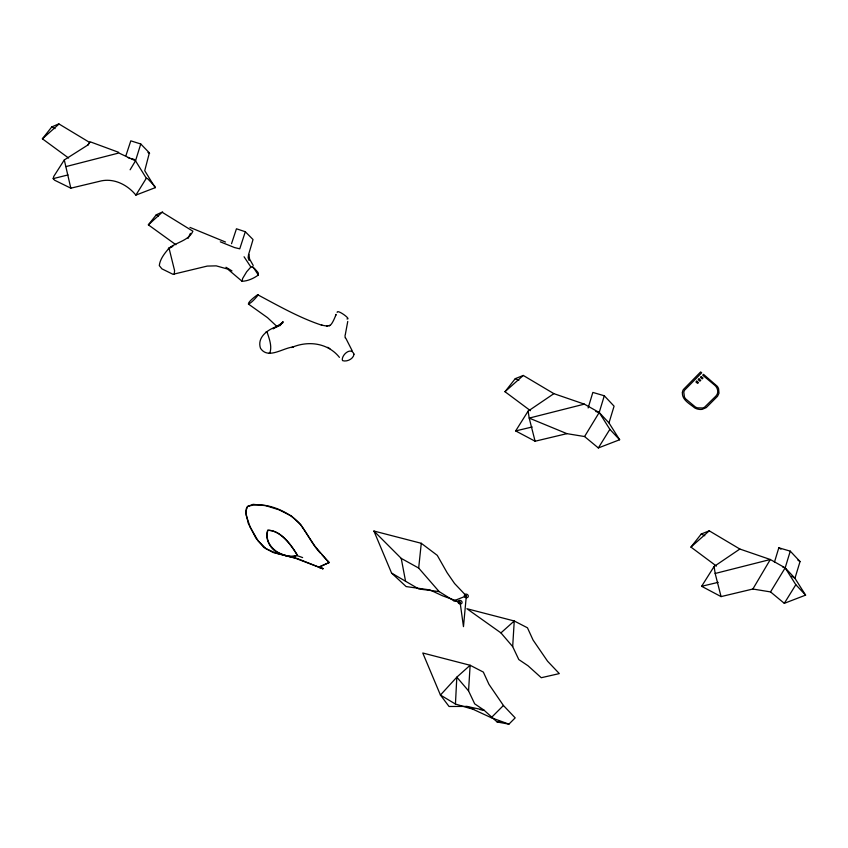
<?xml version="1.0" encoding="UTF-8"?>
<svg xmlns="http://www.w3.org/2000/svg" width="848" height="848" viewBox="0 0 848 848"><rect width="100%" height="100%" fill="white"/><g stroke="black" fill="none" stroke-linecap="round" stroke-linejoin="round"><path stroke-width="1.27" d="M70.829 188.182L64.289 159.954L53.742 176.448L53.18 178.631L54.611 180.211L70.829 188.182L99.29 181.377C113.07 177.486 127.211 184.429 135.881 195.114L155.184 187.684L154.94 186.454L147.605 178.642L146.333 178.25L135.521 160.823L133.984 159.329L131.101 158.534M345.327 334.504L347.754 321.434M473.852 708.875L470.089 708.44L455.44 704.041L456.818 677.17L470.131 665.267L483.339 672.082L488.936 684.304L503.426 705.483L515.181 717.874L508.938 724.139L497.151 721.998L483.869 710.03L474.679 703.84L468.552 690.876L456.818 677.17L440.441 695.053L449.058 706.479L466.898 706.416L483.869 710.03L480.106 709.596M468.552 690.876L470.131 665.267L422.77 653.002L440.441 695.053L455.44 704.041M512.68 646.6L514.248 620.98L466.898 608.716L500.945 632.894L512.68 646.6L518.796 659.553L527.997 665.754L541.278 677.722L559.309 673.598L547.554 661.196L533.053 640.028L527.467 627.806L514.248 620.98L500.945 632.894M327.561 560.952L314.831 546.08L300.722 524.7L291.426 516.008L279.056 509.818L265.753 505.662L253.128 504.337L247.605 506.436L246.28 508.705L246.111 515.149L250.149 527.159L258.11 540.886L266.177 548.794L275.706 553.023L297.235 558.514L322.971 568.764L319.823 567.768L319.844 566.612L329.215 562.5L327.752 560.952M466.326 595.911L463.474 626.64L460.072 602.175L442.391 595.741L430 589.943L406.139 586.572L391.585 573.089L373.915 531.028L421.276 543.292L437.261 555.345L447.14 572.75L454.57 583.509L466.326 595.911L453.871 600.787L439.158 591.607L418.679 568.065L401.231 558.387L373.915 531.028M418.679 568.065L421.276 543.292M258.354 274.996L258.099 272.547L254.676 268.657L252.174 266.972L250.87 267.025L246.683 271.742L242.623 278.504L242.051 281.271C247.733 281.112 253.785 278.398 258.354 274.996L252.905 266.791M258.407 294.712C247.436 308.545 243.567 304.665 257.644 294.733C278.451 305.778 299.524 317.905 322.24 325.367L321.403 325.134L327.614 326.173L326.554 326.204L329.936 325.356L329.119 325.78C332.755 325.505 337.621 309.7 335.564 315.71M135.881 195.114L146.333 178.25M125.939 155.597L130.804 140.842L140.768 143.99L149.375 152.873L144.732 170.702L155.184 187.684M140.768 143.99L135.521 160.823L130.115 169.78M231.525 243.694L236.454 228.79L245.316 231.737L239.751 248.824L234.599 247.584L220.3 241.828M588.13 407.962L592.847 392.423L604.295 395.772L614.079 406.171L608.981 422.908L619.634 439.752L598.338 447.945L584.569 436.54L566.899 433.646L529.205 418.096L528.124 411.121L553.892 393.652L584.346 404.136L599.207 412.499L608.981 422.908M604.295 395.772L599.207 412.499L584.569 436.54M774.457 562.139L778.814 547.797L790.262 551.147L800.046 561.546L794.947 578.283L805.6 595.126L784.305 603.331L770.535 591.915L752.865 589.021L721.065 596.6L701.625 586.297L714.09 566.496L739.859 549.038L770.313 559.51L785.174 567.874L794.947 578.283L791.767 576.227M790.262 551.147L785.174 567.874L770.535 591.915M174.275 274.031L174.582 270.597L169.049 248.241C164.798 253.064 160.007 259 159.297 265.604L161.915 268.848L173.024 274.317L207.251 266.081L216.208 265.859L227.677 269.07L242.051 281.271M188.086 238.383L190.387 233.38M280.338 325.176L281.038 323.523L280.02 325.706L281.419 323.512L279.49 325.653L283.158 321.699L278.345 326.003L282.819 322.696L272.971 328.791L278.027 326.151C268.657 328.897 256.647 336.9 260.506 348.284C268.159 359.849 283.137 347.648 293.493 346.98M148.368 224.847L162.604 211.883L156.255 214.83L148.368 224.847L175.907 244.743M296.917 555.758L297.277 555.048C291.383 544.988 280.381 529.82 267.703 530.307C264.671 538.268 269.834 548.264 277.052 552.334C282.744 554.55 292.21 559.203 297.129 554.878C290.822 544.681 280.783 530.562 267.873 530.265C262.954 546.377 282.426 559.33 296.853 555.525L302.63 557.581M68.571 158.025L42.4 138.807L51.739 126.956L58.798 123.861L89.665 142.475L87.779 145.262M319.844 566.612L320.364 567.725L323.077 568.478M752.865 589.021L770.313 559.51L715.171 573.471L721.065 596.6M598.338 447.945L609.86 429.342L599.207 412.499L595.773 411.503M784.305 603.331L795.827 584.717L785.174 567.874L782.884 567.206M566.899 433.646L535.099 441.225L515.658 430.922L528.124 411.121M89.665 142.475L87.8 145.05L64.289 159.954M530.466 410.697L504.984 391.712L515.287 378.643L523.28 375.452L553.892 393.652M716.433 566.072L690.95 547.098L701.254 534.017L709.246 530.827L739.859 549.038M466.898 706.416L491.246 717.705L503.426 705.483M58.978 124.062L42.4 138.807M504.984 391.712L523.28 375.452M690.95 547.098L709.246 530.827M319.834 566.814L329.215 562.5M169.049 248.241L172.875 246.174L168.381 248.634C175.769 242.337 188.807 240.8 192.878 231.197L162.371 212.392M268.827 353.393L269.865 352.853C272.25 346.228 269.166 338.437 267.046 332.013L265.933 332.034M65.879 166.611L118.868 153L135.521 160.823M584.346 404.136L529.205 418.096L535.099 441.225M53.18 178.631L67.999 174.932M291.574 347.553C308.047 340.377 327.858 342.825 339.433 357.368M515.658 430.922L532.194 426.979M701.625 586.297L718.161 582.353M497.151 721.998L499.726 721.415M439.158 591.607L418.753 588.957L391.585 573.089M453.871 600.787L460.072 602.175M128.218 157.739L129.659 158.131M322.971 568.764L295.221 558.154L273.035 552.472L263.908 547.49L255.958 538.236L248.231 523.216L245.666 511.8L247.478 506.532C264.269 500.627 289.147 511.079 300.574 524.658C307.601 533.943 312.414 544.808 320.533 553.299M491.246 717.705L508.938 724.139M118.656 152.322L89.941 141.711M346.959 318.922C351.984 319.813 337.112 308.873 337.133 312.34M225.483 242.03L189.973 227.412M225.981 267.268L231.992 270.925M515.287 378.643L518.828 380.37M701.254 534.017L704.794 535.745M51.739 126.956L55.067 128.62M156.255 214.83L158.481 215.986M147.944 152.46L149.63 153.424M327.699 347.298L329.904 348.698M778.814 547.797L780.944 549.175M797.915 560.178L800.046 561.546M248.326 303.987L267.533 317.671L277.137 326.66M245.316 231.737L253.033 239.539L248.528 254.739L248.146 257.75L249.111 260.4M329.035 562.51L322.039 554.815M795.827 584.717L805.6 595.126M609.86 429.342L619.634 439.752M244.065 256.764L250.87 267.025M253.213 265.466L249.588 259.053L248.93 254.453M352.312 351.019L345.761 338.14M401.231 558.387L405.556 581.219M714.09 566.496L715.171 573.471M345.051 335.204L345.147 337.811M682.386 392.73C681.962 400.065 689.901 403.849 694.618 407.846A9.667 8.12 27.2 0 0 697.332 409.001L699.261 409.383A10.96 9.201 27.2 0 0 702.229 409.33L706.257 407.591L717.546 396.26L718.977 393.249L718.616 388.819A9.699 8.151 27.2 0 0 717.344 386.359L703.522 374.36L702.706 375.176L714.461 385.003C717.8 387.472 719.168 392.974 715.913 396.058L704.699 407.082A8.268 6.943 27.2 0 1 702.61 407.983L697.554 407.856A8.374 7.028 27.2 0 1 695.212 406.86L685.725 398.942A8.416 7.07 27.2 0 1 684.4 396.885L683.806 392.232A8.862 7.441 27.2 0 1 684.58 390.186L701.678 372.813L700.639 371.943L683.382 389.529A9.975 8.374 27.2 0 0 682.502 391.871L682.386 392.73M353.987 354.157C353.574 358.927 346.864 362.064 342.645 360.665L342.285 359.796C341.988 354.347 351.284 346.726 353.987 354.157M696.738 381.165L695.922 381.992L697.639 383.423L698.466 382.607L696.738 381.165M699.006 378.897L698.18 379.713L699.907 381.155L700.724 380.339L699.006 378.897M701.264 376.629L700.448 377.445L702.165 378.886L702.981 378.06L701.264 376.629M458.408 602.939A2.067 1.738 27.2 0 0 461.863 603.214A2.067 1.738 27.2 0 0 459.966 600.373A2.067 1.738 27.2 0 0 458.408 602.939M464.651 596.674A2.067 1.738 27.2 0 0 468.107 596.939A2.067 1.738 27.2 0 0 466.209 594.109A2.067 1.738 27.2 0 0 464.651 596.674"/></g></svg>
